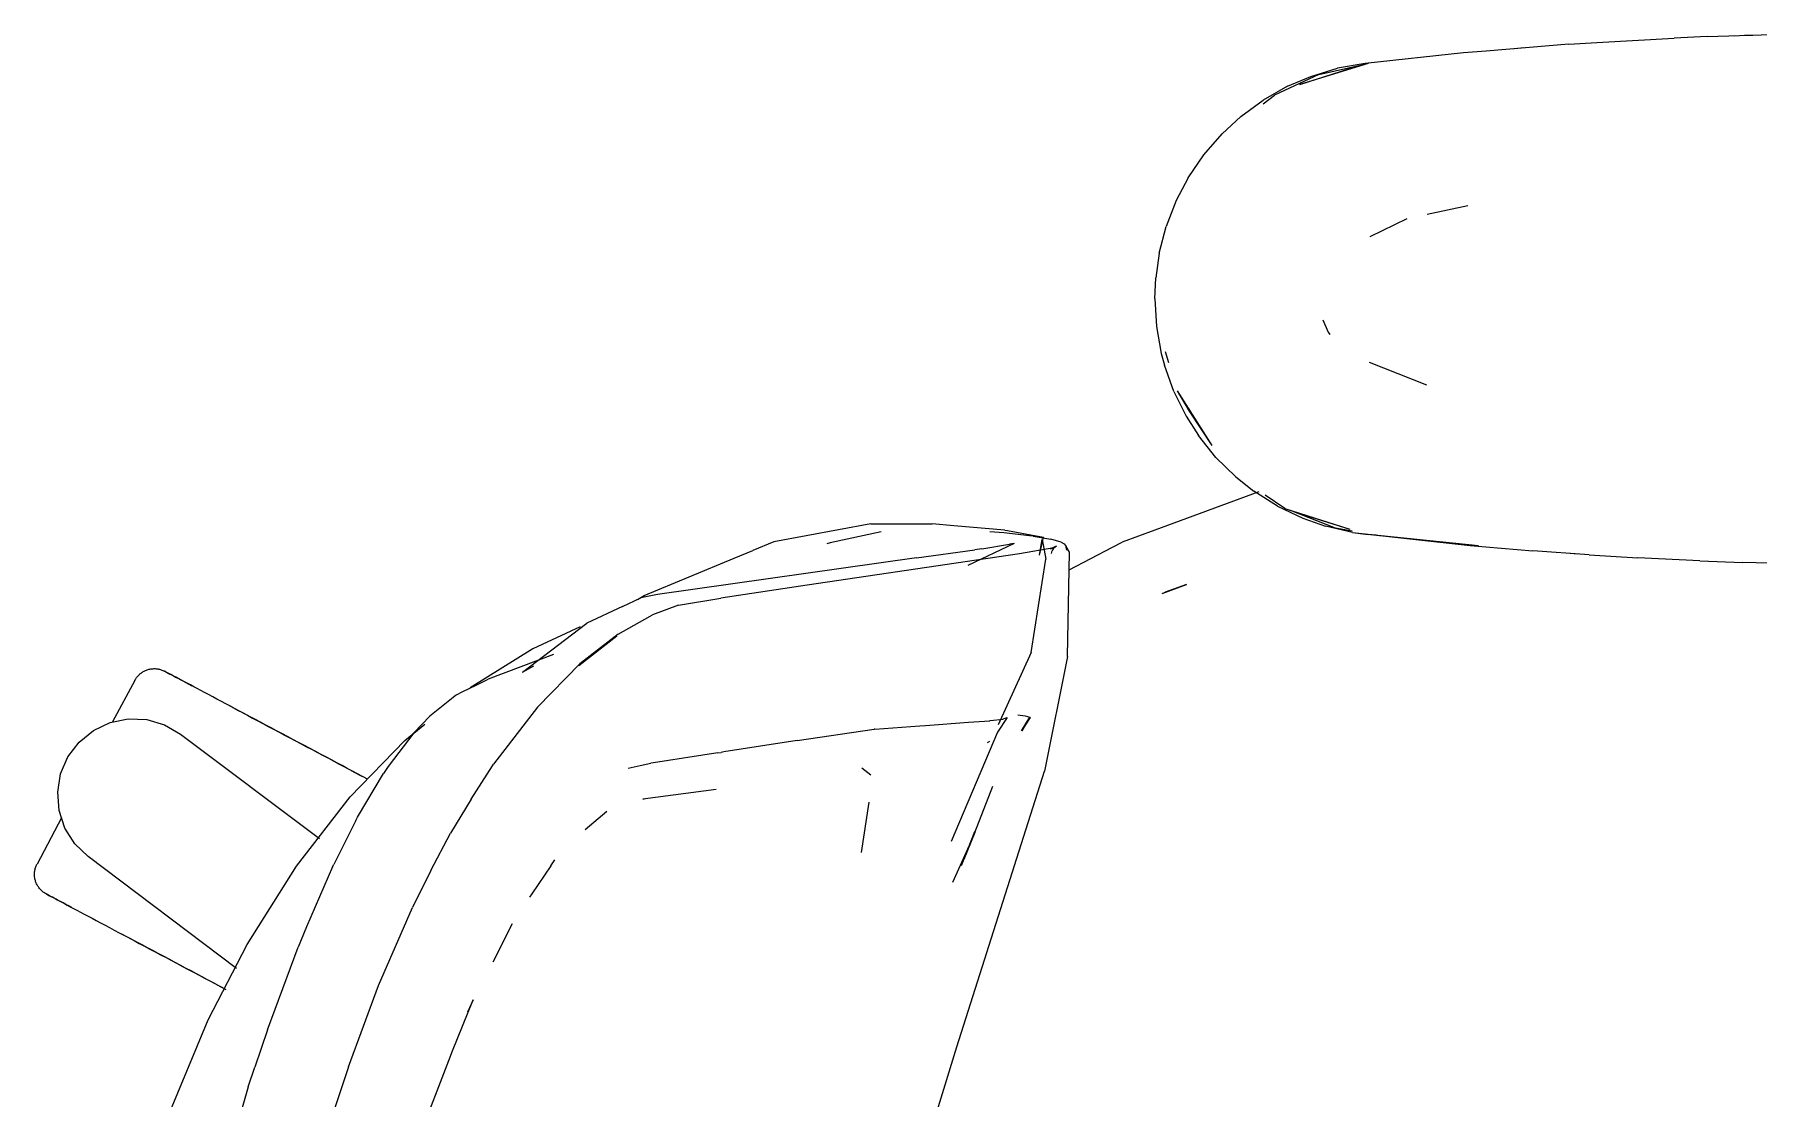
# Model space of a CAD drawing. Header units: millimetres. Extents: x 155920 to 295199, y -4084 to 97293.
# Drawn here: x 158253.7 to 158568.1, y 31957.7 to 32151.8 of the extents above; entities that cross this region are included whole.
import ezdxf

# ---------------------------------------------------------------- set-up
doc = ezdxf.new("R2010")
doc.units = ezdxf.units.MM
doc.header["$MEASUREMENT"] = 0
doc.layers.add('G-IMPT', color=8, linetype='CONTINUOUS', lineweight=9)
doc.layers.add('I-FURN', color=8, linetype='CONTINUOUS', lineweight=9)

msp = doc.modelspace()

# ---------------------------------------------------------------- linework, layer by layer
at = {"layer": 'G-IMPT'}
for p, q in [((158533.48, 32149.98), (158518.42, 32148.73)), ((158533.48, 32149.98), (158538.57, 32150.3)), ((158538.57, 32150.3), (158552.71, 32151.11)), ((158558.73, 32151.37), (158552.71, 32151.11)), ((158558.73, 32151.37), (158570.49, 32151.76)), ((158563.62, 32151.51), (158565.55, 32151.62)), ((158565.55, 32151.62), (158567.05, 32151.63)), ((158496.88, 32146.48), (158484.42, 32142.65)), ((158496.37, 32146.48), (158491.32, 32145.58)), ((158496.88, 32146.48), (158493.56, 32145.56)), ((158514.29, 32148.39), (158496.37, 32146.48)), ((158518.42, 32148.73), (158514.29, 32148.39)), ((158525.3, 32149.33), (158523.62, 32149.16)), ((158487.91, 32144.44), (158479.85, 32140.7)), ((158482.22, 32142.31), (158486.46, 32144.12)), ((158484.42, 32142.65), (158493.56, 32145.56)), ((158486.46, 32144.12), (158491.32, 32145.58)), ((158487.91, 32144.44), (158496.31, 32146.35)), ((158477.74, 32139.1), (158479.85, 32140.7)), ((158482.22, 32142.31), (158477.78, 32139.79)), ((158473.7, 32136.8), (158477.78, 32139.79)), ((158473.7, 32136.8), (158470.26, 32133.63)), ((158466.94, 32129.8), (158470.26, 32133.63)), ((158464.11, 32125.63), (158466.94, 32129.8)), ((158464.11, 32125.63), (158461.92, 32121.47)), ((158461.92, 32121.47), (158460.08, 32116.76)), ((158497.25, 32114.91), (158504.03, 32118.17)), ((158515.08, 32120.51), (158507.65, 32118.94)), ((158458.82, 32111.89), (158460.08, 32116.76)), ((158458.82, 32111.89), (158458.17, 32107.38)), ((158458, 32103.53), (158458.17, 32107.38)), ((158458, 32103.53), (158458.3, 32098.49)), ((158488.62, 32099.7), (158489.63, 32097.48)), ((158458.3, 32098.49), (158459.18, 32093.54)), ((158489.63, 32097.48), (158489.93, 32097.03)), ((158459.18, 32093.54), (158459.74, 32091.41)), ((158460.54, 32091.85), (158459.92, 32093.88)), ((158461.45, 32086.64), (158459.74, 32091.41)), ((158507.58, 32087.81), (158497.16, 32091.95)), ((158462.1, 32086.74), (158464.26, 32083.06)), ((158462.1, 32086.74), (158468.42, 32076.79)), ((158461.45, 32086.64), (158463.69, 32082.13)), ((158463.69, 32082.13), (158465.96, 32078.58)), ((158464.26, 32083.06), (158468.42, 32076.79)), ((158469.15, 32074.61), (158465.96, 32078.58)), ((158469.15, 32074.61), (158472.76, 32071.06)), ((158472.76, 32071.06), (158476.06, 32068.43)), ((158476.96, 32068.32), (158458.02, 32061.37)), ((158480.39, 32065.7), (158476.06, 32068.43)), ((158481.71, 32065.31), (158478.13, 32067.73)), ((158480.39, 32065.7), (158484.97, 32063.51)), ((158481.71, 32065.31), (158484.42, 32064.41)), ((158481.71, 32065.31), (158493.56, 32061.5)), ((158490.93, 32061.7), (158482.75, 32064.9)), ((158406.24, 32062.47), (158388.54, 32059.23)), ((158406.24, 32062.47), (158413.21, 32062.5)), ((158413.21, 32062.5), (158417.38, 32062.5)), ((158421.33, 32062.16), (158417.38, 32062.5)), ((158430.66, 32061.35), (158421.33, 32062.16)), ((158484.42, 32064.41), (158493.56, 32061.5)), ((158484.97, 32063.51), (158489.1, 32062.07)), ((158494.06, 32060.91), (158489.1, 32062.07)), ((158493.99, 32061.13), (158490.93, 32061.7)), ((158388.54, 32059.23), (158384.68, 32057.64)), ((158398.8, 32059.02), (158398.22, 32058.86)), ((158408.1, 32061.06), (158398.8, 32059.02)), ((158432.36, 32058.92), (158423.93, 32054.91)), ((158426.48, 32057.94), (158431.5, 32058.77)), ((158430.49, 32060.83), (158427.9, 32061.05)), ((158435.17, 32060.32), (158430.49, 32060.83)), ((158430.66, 32061.35), (158431.13, 32061.31)), ((158431.13, 32061.31), (158435.38, 32060.5)), ((158432.36, 32058.92), (158431.5, 32058.77)), ((158435.79, 32060.24), (158435.17, 32060.32)), ((158435.38, 32060.5), (158437.7, 32060.06)), ((158435.79, 32060.24), (158439.07, 32059.71)), ((158436.97, 32056.78), (158437.7, 32060.06)), ((158436.97, 32056.78), (158437.46, 32059.65)), ((158437.46, 32059.65), (158438.15, 32056.06)), ((158438.98, 32057.95), (158440.08, 32058.51)), ((158440.93, 32059.16), (158439.07, 32059.71)), ((158439.58, 32058.11), (158440.08, 32058.51)), ((158440.93, 32059.16), (158441.47, 32058.83)), ((158441.47, 32058.83), (158441.84, 32058.34)), ((158450.29, 32058.26), (158452.05, 32059.18)), ((158458.02, 32061.37), (158452.05, 32059.18)), ((158494.06, 32060.91), (158517.02, 32058.46)), ((158494.06, 32060.91), (158496.88, 32060.58)), ((158494.06, 32060.91), (158515.5, 32058.56)), ((158498.39, 32060.44), (158496.88, 32060.58)), ((158517.02, 32058.46), (158496.88, 32060.58)), ((158515.5, 32058.56), (158526.9, 32057.57)), ((158364.87, 32049.45), (158381.32, 32056.25)), ((158414.52, 32056.29), (158367.3, 32049.61)), ((158381.32, 32056.25), (158384.68, 32057.64)), ((158425.48, 32055.9), (158394.61, 32051.34)), ((158414.52, 32056.29), (158425.18, 32057.73)), ((158426.48, 32057.94), (158425.18, 32057.73)), ((158433.33, 32057.01), (158425.48, 32055.9)), ((158439.6, 32058.12), (158433.33, 32057.01)), ((158435.43, 32039.02), (158438.15, 32056.06)), ((158438.98, 32057.95), (158439.6, 32058.12)), ((158439.18, 32057.07), (158439.26, 32057.57)), ((158439.58, 32058.11), (158439.26, 32057.57)), ((158442.45, 32057.3), (158441.84, 32058.34)), ((158441.97, 32057.72), (158441.84, 32058.34)), ((158441.84, 32058.34), (158441.86, 32058.26)), ((158441.97, 32057.72), (158441.86, 32058.26)), ((158442.06, 32038.32), (158442.45, 32057.3)), ((158442.38, 32054.11), (158450.29, 32058.26)), ((158537.18, 32056.84), (158526.9, 32057.57)), ((158535.14, 32056.98), (158533.72, 32057.11)), ((158537.18, 32056.84), (158546.05, 32056.28)), ((158557.36, 32055.74), (158546.05, 32056.28)), ((158557.36, 32055.74), (158565.24, 32055.45)), ((158577.55, 32055.16), (158565.24, 32055.45)), ((158363.7, 32048.68), (158364.87, 32049.45)), ((158367.3, 32049.61), (158364.31, 32048.97)), ((158394.61, 32051.34), (158378.84, 32048.95)), ((158459.32, 32049.78), (158463.79, 32051.41)), ((158459.32, 32049.78), (158459.91, 32050.03)), ((158463.79, 32051.41), (158459.91, 32050.03)), ((158360.94, 32047.4), (158354.42, 32044.36)), ((158360.94, 32047.4), (158364.31, 32048.97)), ((158365.96, 32045.68), (158366.38, 32045.9)), ((158371.17, 32047.65), (158366.38, 32045.9)), ((158371.17, 32047.65), (158378.84, 32048.95)), ((158342.72, 32035.42), (158354.42, 32044.36)), ((158353.24, 32043.69), (158344.61, 32039.71)), ((158360.12, 32042.39), (158365.96, 32045.68)), ((158344.61, 32039.71), (158333.16, 32032.59)), ((158352.95, 32036.67), (158359.9, 32042.07)), ((158360.12, 32042.39), (158353.16, 32036.98)), ((158359.9, 32042.07), (158356.52, 32039.48)), ((158348.37, 32038.65), (158336.47, 32034.14)), ((158342.72, 32035.42), (158344.75, 32036.58)), ((158345.42, 32029.07), (158353.16, 32036.98)), ((158352.95, 32036.67), (158356.52, 32039.48)), ((158435.43, 32039.02), (158429.45, 32025.85)), ((158442.06, 32038.32), (158437.87, 32017.36)), ((158334.24, 32033.07), (158336.47, 32034.14)), ((158330.67, 32031.28), (158325.8, 32027.42)), ((158330.67, 32031.28), (158331.8, 32031.89)), ((158331.8, 32031.89), (158334.24, 32033.07)), ((158325.8, 32027.42), (158322.91, 32024.39)), ((158345.42, 32029.07), (158337.4, 32018.64)), ((158431.09, 32027.19), (158429.33, 32024.52)), ((158430.37, 32026.9), (158431.09, 32027.19)), ((158433, 32027.66), (158434.36, 32027.49)), ((158433.7, 32024.73), (158435.23, 32027.21)), ((158435.29, 32027.19), (158433.7, 32024.73)), ((158435.23, 32027.21), (158433.74, 32024.74)), ((158434.36, 32027.49), (158435.23, 32027.21)), ((158435.29, 32027.19), (158435.23, 32027.21)), ((158322.91, 32024.39), (158318.19, 32018.26)), ((158321.24, 32022.97), (158324.91, 32025.97)), ((158392.78, 32023), (158406.85, 32025.03)), ((158406.93, 32025.05), (158406.85, 32025.03)), ((158406.93, 32025.05), (158415.17, 32025.66)), ((158415.17, 32025.66), (158416.16, 32025.74)), ((158416.16, 32025.74), (158424.02, 32026.3)), ((158429.33, 32024.52), (158420.89, 32004.54)), ((158424.02, 32026.3), (158427.89, 32026.59)), ((158427.97, 32026.6), (158427.89, 32026.59)), ((158427.97, 32026.6), (158430.36, 32026.89)), ((158430.37, 32026.9), (158430.36, 32026.89)), ((158321.24, 32022.97), (158311.28, 32012.68)), ((158378.3, 32020.71), (158366.58, 32018.91)), ((158378.3, 32020.71), (158378.91, 32020.81)), ((158379.42, 32020.89), (158378.91, 32020.81)), ((158392.78, 32023), (158379.42, 32020.89)), ((158427.88, 32022.8), (158427.44, 32022.53)), ((158318.19, 32018.26), (158317.33, 32016.97)), ((158333.35, 32012.28), (158337.23, 32018.38)), ((158337.23, 32018.38), (158337.4, 32018.64)), ((158361.96, 32017.96), (158364.13, 32018.42)), ((158364.13, 32018.42), (158366.11, 32018.84)), ((158366.58, 32018.91), (158366.11, 32018.84)), ((158406.19, 32016.66), (158404.55, 32017.93)), ((158312.6, 32008.97), (158317.33, 32016.97)), ((158421.88, 31967.12), (158437.87, 32017.36)), ((158425.19, 32006.18), (158428.44, 32014.65)), ((158301.47, 32000.08), (158311.28, 32012.68)), ((158333.35, 32012.28), (158329.58, 32006.06)), ((158378, 32014.03), (158364.65, 32012.25)), ((158364.65, 32012.25), (158365.12, 32012.4)), ((158405.84, 32011.71), (158404.44, 32002.54)), ((158405.84, 32011.71), (158405.79, 32011.36)), ((158312.29, 32008.38), (158308.29, 32000.37)), ((158312.29, 32008.38), (158312.6, 32008.97)), ((158354.15, 32006.75), (158358.06, 32010.09)), ((158326.01, 31999.27), (158329.58, 32006.06)), ((158425.2, 32006.38), (158422.72, 32000.13)), ((158423.17, 32001.28), (158425.2, 32006.38)), ((158425.19, 32006.18), (158423.17, 32001.28)), ((158424.17, 32003.8), (158421.12, 31997.08)), ((158292.5, 31985.78), (158301.47, 32000.08)), ((158308.07, 31999.92), (158303.3, 31988.96)), ((158308.07, 31999.92), (158308.29, 32000.37)), ((158326.01, 31999.27), (158322.62, 31992.54)), ((158347.88, 32000.12), (158344.38, 31994.99)), ((158347.88, 32000.12), (158348.63, 32001.22)), ((158316.45, 31978.31), (158322.62, 31992.54)), ((158344.38, 31994.99), (158343.99, 31994.41)), ((158340.85, 31989.51), (158337.31, 31982.54)), ((158303.3, 31988.96), (158301.82, 31985.28)), ((158285.41, 31972.01), (158292.5, 31985.78)), ((158296.22, 31970.21), (158301.82, 31985.28)), ((158310.99, 31963.43), (158316.45, 31978.31)), ((158329.95, 31966.35), (158333.68, 31975.68)), ((158333.68, 31975.68), (158332.68, 31973.43)), ((158277.89, 31954.03), (158285.41, 31972.01)), ((158296.22, 31970.21), (158293.88, 31963.39)), ((158322.58, 31947.18), (158329.29, 31964.62)), ((158329.29, 31964.62), (158329.95, 31966.35)), ((158412.7, 31937.15), (158421.88, 31967.12)), ((158292.68, 31959.78), (158293.88, 31963.39)), ((158310.99, 31963.43), (158305.98, 31948.52)), ((158292.68, 31959.78), (158283.74, 31928.96))]:
    msp.add_line(p, q, dxfattribs=at)
at = {"layer": 'I-FURN'}
for p, q in [((158272, 32033.94), (158267.97, 32026.36)), ((158272, 32033.94), (158272.08, 32034.08)), ((158272.08, 32034.08), (158272.17, 32034.22)), ((158272.17, 32034.22), (158272.26, 32034.35)), ((158272.26, 32034.35), (158272.35, 32034.48)), ((158272.35, 32034.48), (158272.45, 32034.61)), ((158272.45, 32034.61), (158272.55, 32034.73)), ((158272.55, 32034.73), (158272.66, 32034.85)), ((158272.66, 32034.85), (158272.78, 32034.96)), ((158272.78, 32034.96), (158272.9, 32035.07)), ((158272.9, 32035.07), (158273.02, 32035.18)), ((158273.02, 32035.18), (158273.15, 32035.28)), ((158273.15, 32035.28), (158273.28, 32035.37)), ((158273.28, 32035.37), (158273.41, 32035.46)), ((158273.41, 32035.46), (158273.55, 32035.54)), ((158273.55, 32035.54), (158273.69, 32035.62)), ((158273.69, 32035.62), (158273.84, 32035.69)), ((158273.84, 32035.69), (158273.98, 32035.76)), ((158273.98, 32035.76), (158274.13, 32035.82)), ((158274.13, 32035.82), (158274.29, 32035.87)), ((158274.29, 32035.87), (158274.44, 32035.92)), ((158274.44, 32035.92), (158274.6, 32035.96)), ((158274.6, 32035.96), (158274.75, 32036)), ((158274.75, 32036), (158274.91, 32036.03)), ((158274.91, 32036.03), (158275.07, 32036.05)), ((158275.07, 32036.05), (158275.23, 32036.06)), ((158275.23, 32036.06), (158275.39, 32036.07)), ((158275.39, 32036.07), (158275.55, 32036.08)), ((158275.55, 32036.08), (158275.71, 32036.08)), ((158275.71, 32036.08), (158275.88, 32036.07)), ((158275.88, 32036.07), (158276.04, 32036.05)), ((158276.04, 32036.05), (158276.2, 32036.03)), ((158276.2, 32036.03), (158276.35, 32036)), ((158276.35, 32036), (158276.51, 32035.96)), ((158276.51, 32035.96), (158276.67, 32035.92)), ((158276.67, 32035.92), (158276.82, 32035.88)), ((158276.82, 32035.88), (158276.97, 32035.82)), ((158276.97, 32035.82), (158277.12, 32035.76)), ((158277.12, 32035.76), (158277.27, 32035.7)), ((158277.27, 32035.7), (158277.42, 32035.63)), ((158277.42, 32035.63), (158277.45, 32035.61)), ((158277.45, 32035.61), (158277.47, 32035.6)), ((158277.46, 32035.6), (158277.45, 32035.61)), ((158277.5, 32035.58), (158277.46, 32035.6)), ((158277.47, 32035.6), (158277.53, 32035.56)), ((158277.58, 32035.54), (158277.5, 32035.58)), ((158277.53, 32035.56), (158277.63, 32035.51)), ((158277.71, 32035.47), (158277.58, 32035.54)), ((158277.63, 32035.51), (158277.77, 32035.44)), ((158277.87, 32035.39), (158277.71, 32035.47)), ((158277.77, 32035.44), (158277.95, 32035.34)), ((158278.07, 32035.28), (158277.87, 32035.39)), ((158277.95, 32035.34), (158278.17, 32035.22)), ((158278.31, 32035.15), (158278.07, 32035.28)), ((158278.17, 32035.22), (158278.43, 32035.09)), ((158278.59, 32035), (158278.31, 32035.15)), ((158278.43, 32035.09), (158278.73, 32034.93)), ((158278.91, 32034.83), (158278.59, 32035)), ((158278.73, 32034.93), (158279.07, 32034.75)), ((158279.26, 32034.65), (158278.91, 32034.83)), ((158279.07, 32034.75), (158279.44, 32034.55)), ((158279.65, 32034.44), (158279.26, 32034.65)), ((158279.44, 32034.55), (158279.85, 32034.33)), ((158280.08, 32034.21), (158279.65, 32034.44)), ((158279.85, 32034.33), (158280.29, 32034.1)), ((158280.55, 32033.96), (158280.08, 32034.21)), ((158280.29, 32034.1), (158280.78, 32033.84)), ((158281.05, 32033.69), (158280.55, 32033.96)), ((158280.78, 32033.84), (158281.29, 32033.56)), ((158281.59, 32033.41), (158281.05, 32033.69)), ((158281.29, 32033.56), (158281.84, 32033.27)), ((158282.16, 32033.11), (158281.59, 32033.41)), ((158281.84, 32033.27), (158282.43, 32032.96)), ((158282.76, 32032.79), (158282.16, 32033.11)), ((158283.39, 32032.45), (158282.76, 32032.79)), ((158284.05, 32032.1), (158283.39, 32032.45)), ((158284.75, 32031.73), (158284.05, 32032.1)), ((158285.47, 32031.34), (158284.75, 32031.73)), ((158286.22, 32030.94), (158285.47, 32031.34)), ((158287, 32030.53), (158286.22, 32030.94)), ((158287.8, 32030.11), (158287, 32030.53)), ((158288.62, 32029.67), (158287.8, 32030.11)), ((158288.17, 32029.91), (158289.01, 32029.46)), ((158289.47, 32029.22), (158288.62, 32029.67)), ((158289.01, 32029.46), (158289.87, 32029.01)), ((158290.34, 32028.76), (158289.47, 32029.22)), ((158289.87, 32029.01), (158290.74, 32028.54)), ((158291.22, 32028.28), (158290.34, 32028.76)), ((158290.74, 32028.54), (158291.64, 32028.06)), ((158292.13, 32027.8), (158291.22, 32028.28)), ((158291.64, 32028.06), (158292.55, 32027.58)), ((158293.05, 32027.31), (158292.13, 32027.8)), ((158292.55, 32027.58), (158293.48, 32027.08)), ((158293.99, 32026.81), (158293.05, 32027.31)), ((158293.48, 32027.08), (158294.43, 32026.58)), ((158261.85, 32022.69), (158264.46, 32024.82)), ((158264.46, 32024.82), (158267.51, 32026.26)), ((158267.51, 32026.26), (158270.82, 32026.93)), ((158270.82, 32026.93), (158274.19, 32026.79)), ((158274.19, 32026.79), (158277.43, 32025.85)), ((158277.43, 32025.85), (158280.35, 32024.16)), ((158280.35, 32024.16), (158305.66, 32005.08)), ((158294.94, 32026.31), (158293.99, 32026.81)), ((158294.43, 32026.58), (158295.38, 32026.07)), ((158295.91, 32025.8), (158294.94, 32026.31)), ((158295.38, 32026.07), (158296.35, 32025.56)), ((158296.88, 32025.28), (158295.91, 32025.8)), ((158296.35, 32025.56), (158297.33, 32025.04)), ((158297.86, 32024.75), (158296.88, 32025.28)), ((158297.33, 32025.04), (158298.32, 32024.51)), ((158298.85, 32024.23), (158297.86, 32024.75)), ((158298.32, 32024.51), (158299.31, 32023.98)), ((158299.85, 32023.7), (158298.85, 32024.23)), ((158299.31, 32023.98), (158300.31, 32023.45)), ((158259.82, 32020), (158261.85, 32022.69)), ((158300.85, 32023.16), (158299.85, 32023.7)), ((158300.31, 32023.45), (158301.31, 32022.92)), ((158301.86, 32022.63), (158300.85, 32023.16)), ((158301.31, 32022.92), (158302.32, 32022.39)), ((158302.86, 32022.1), (158301.86, 32022.63)), ((158302.32, 32022.39), (158303.32, 32021.85)), ((158303.87, 32021.56), (158302.86, 32022.1)), ((158303.32, 32021.85), (158304.33, 32021.32)), ((158304.87, 32021.03), (158303.87, 32021.56)), ((158304.33, 32021.32), (158305.33, 32020.78)), ((158305.87, 32020.5), (158304.87, 32021.03)), ((158305.33, 32020.78), (158306.33, 32020.25)), ((158258.49, 32016.9), (158259.82, 32020)), ((158306.86, 32019.97), (158305.87, 32020.5)), ((158306.33, 32020.25), (158307.32, 32019.73)), ((158307.85, 32019.44), (158306.86, 32019.97)), ((158307.32, 32019.73), (158308.3, 32019.2)), ((158308.83, 32018.92), (158307.85, 32019.44)), ((158308.3, 32019.2), (158309.28, 32018.69)), ((158309.8, 32018.41), (158308.83, 32018.92)), ((158309.28, 32018.69), (158310.24, 32018.17)), ((158310.76, 32017.9), (158309.8, 32018.41)), ((158310.24, 32018.17), (158311.19, 32017.67)), ((158311.7, 32017.4), (158310.76, 32017.9)), ((158311.19, 32017.67), (158312.13, 32017.17)), ((158257.95, 32013.57), (158258.49, 32016.9)), ((158312.63, 32016.9), (158311.7, 32017.4)), ((158312.13, 32017.17), (158313.05, 32016.68)), ((158313.54, 32016.42), (158312.63, 32016.9)), ((158313.05, 32016.68), (158313.96, 32016.2)), ((158314.44, 32015.94), (158313.54, 32016.42)), ((158258.21, 32010.21), (158257.95, 32013.57)), ((158258.66, 32008.85), (158254.19, 32000.44)), ((158259.28, 32007), (158258.21, 32010.21)), ((158261.08, 32004.15), (158259.28, 32007)), ((158263.51, 32001.81), (158261.08, 32004.15)), ((158253.72, 31998.7), (158253.73, 31998.86)), ((158253.73, 31998.86), (158253.75, 31999.02)), ((158253.75, 31999.02), (158253.77, 31999.18)), ((158253.77, 31999.18), (158253.8, 31999.34)), ((158253.8, 31999.34), (158253.83, 31999.5)), ((158253.83, 31999.5), (158253.87, 31999.66)), ((158253.87, 31999.66), (158253.92, 31999.81)), ((158253.92, 31999.81), (158253.98, 31999.96)), ((158253.98, 31999.96), (158254.03, 32000.11)), ((158254.03, 32000.11), (158254.1, 32000.26)), ((158254.1, 32000.26), (158254.17, 32000.4)), ((158254.17, 32000.4), (158254.19, 32000.44)), ((158290.57, 31981.42), (158263.51, 32001.81)), ((158253.72, 31998.54), (158253.72, 31998.7)), ((158253.72, 31998.38), (158253.72, 31998.54)), ((158253.73, 31998.22), (158253.72, 31998.38)), ((158253.75, 31998.06), (158253.73, 31998.22)), ((158253.77, 31997.9), (158253.75, 31998.06)), ((158253.8, 31997.74), (158253.77, 31997.9)), ((158253.84, 31997.58), (158253.8, 31997.74)), ((158253.88, 31997.43), (158253.84, 31997.58)), ((158253.93, 31997.27), (158253.88, 31997.43)), ((158253.98, 31997.12), (158253.93, 31997.27)), ((158254.04, 31996.97), (158253.98, 31997.12)), ((158254.11, 31996.83), (158254.04, 31996.97)), ((158254.18, 31996.68), (158254.11, 31996.83)), ((158254.26, 31996.54), (158254.18, 31996.68)), ((158254.34, 31996.4), (158254.26, 31996.54)), ((158254.43, 31996.27), (158254.34, 31996.4)), ((158254.52, 31996.14), (158254.43, 31996.27)), ((158254.62, 31996.01), (158254.52, 31996.14)), ((158254.73, 31995.89), (158254.62, 31996.01)), ((158254.83, 31995.77), (158254.73, 31995.89)), ((158254.95, 31995.65), (158254.83, 31995.77)), ((158255.07, 31995.54), (158254.95, 31995.65)), ((158255.19, 31995.44), (158255.07, 31995.54)), ((158255.32, 31995.34), (158255.19, 31995.44)), ((158255.45, 31995.24), (158255.32, 31995.34)), ((158255.58, 31995.15), (158255.45, 31995.24)), ((158255.72, 31995.07), (158255.58, 31995.15)), ((158255.86, 31994.99), (158255.72, 31995.07)), ((158255.91, 31994.97), (158255.86, 31994.99)), ((158255.86, 31994.99), (158255.86, 31994.99)), ((158255.86, 31994.99), (158255.88, 31994.98)), ((158255.88, 31994.98), (158255.94, 31994.95)), ((158255.99, 31994.92), (158255.91, 31994.97)), ((158255.94, 31994.95), (158256.04, 31994.89)), ((158256.11, 31994.86), (158255.99, 31994.92)), ((158256.04, 31994.89), (158256.18, 31994.82)), ((158256.27, 31994.77), (158256.11, 31994.86)), ((158256.18, 31994.82), (158256.36, 31994.72)), ((158256.47, 31994.66), (158256.27, 31994.77)), ((158256.36, 31994.72), (158256.58, 31994.61)), ((158256.71, 31994.54), (158256.47, 31994.66)), ((158256.58, 31994.61), (158256.84, 31994.47)), ((158256.99, 31994.39), (158256.71, 31994.54)), ((158256.84, 31994.47), (158257.13, 31994.31)), ((158257.31, 31994.22), (158256.99, 31994.39)), ((158257.13, 31994.31), (158257.47, 31994.13)), ((158257.67, 31994.03), (158257.31, 31994.22)), ((158257.47, 31994.13), (158257.84, 31993.94)), ((158258.06, 31993.82), (158257.67, 31994.03)), ((158257.84, 31993.94), (158258.25, 31993.72)), ((158258.49, 31993.59), (158258.06, 31993.82)), ((158258.25, 31993.72), (158258.7, 31993.48)), ((158258.95, 31993.34), (158258.49, 31993.59)), ((158258.7, 31993.48), (158259.18, 31993.22)), ((158259.46, 31993.08), (158258.95, 31993.34)), ((158259.18, 31993.22), (158259.7, 31992.95)), ((158259.99, 31992.79), (158259.46, 31993.08)), ((158259.7, 31992.95), (158260.25, 31992.66)), ((158260.56, 31992.49), (158259.99, 31992.79)), ((158260.25, 31992.66), (158260.83, 31992.35)), ((158260.83, 31992.35), (158261.45, 31992.02)), ((158261.45, 31992.02), (158262.1, 31991.67)), ((158262.1, 31991.67), (158262.77, 31991.31)), ((158262.77, 31991.31), (158263.48, 31990.94)), ((158263.48, 31990.94), (158264.22, 31990.55)), ((158264.22, 31990.55), (158264.98, 31990.14)), ((158264.98, 31990.14), (158265.77, 31989.72)), ((158265.77, 31989.72), (158266.58, 31989.29)), ((158266.58, 31989.29), (158267.41, 31988.85)), ((158267.41, 31988.85), (158268.27, 31988.39)), ((158268.27, 31988.39), (158269.15, 31987.92)), ((158269.15, 31987.92), (158270.04, 31987.45)), ((158270.53, 31987.19), (158269.63, 31987.67)), ((158270.04, 31987.45), (158270.96, 31986.96)), ((158271.46, 31986.7), (158270.53, 31987.19)), ((158270.96, 31986.96), (158271.89, 31986.47)), ((158272.39, 31986.2), (158271.46, 31986.7)), ((158271.89, 31986.47), (158272.83, 31985.97)), ((158273.35, 31985.69), (158272.39, 31986.2)), ((158272.83, 31985.97), (158273.79, 31985.46)), ((158274.31, 31985.18), (158273.35, 31985.69)), ((158273.79, 31985.46), (158274.76, 31984.94)), ((158275.28, 31984.66), (158274.31, 31985.18)), ((158274.76, 31984.94), (158275.74, 31984.42)), ((158276.27, 31984.14), (158275.28, 31984.66)), ((158275.74, 31984.42), (158276.72, 31983.9)), ((158277.26, 31983.61), (158276.27, 31984.14)), ((158276.72, 31983.9), (158277.72, 31983.37)), ((158278.26, 31983.08), (158277.26, 31983.61)), ((158277.72, 31983.37), (158278.72, 31982.84)), ((158279.26, 31982.55), (158278.26, 31983.08)), ((158278.72, 31982.84), (158279.72, 31982.3)), ((158280.26, 31982.02), (158279.26, 31982.55)), ((158279.72, 31982.3), (158280.72, 31981.77)), ((158281.27, 31981.48), (158280.26, 31982.02)), ((158280.72, 31981.77), (158281.73, 31981.23)), ((158282.27, 31980.95), (158281.27, 31981.48)), ((158281.73, 31981.23), (158282.73, 31980.7)), ((158283.27, 31980.41), (158282.27, 31980.95)), ((158282.73, 31980.7), (158283.73, 31980.17)), ((158284.27, 31979.88), (158283.27, 31980.41)), ((158283.73, 31980.17), (158284.73, 31979.64)), ((158285.27, 31979.35), (158284.27, 31979.88)), ((158284.73, 31979.64), (158285.72, 31979.11)), ((158286.25, 31978.83), (158285.27, 31979.35)), ((158285.72, 31979.11), (158286.71, 31978.59)), ((158287.23, 31978.31), (158286.25, 31978.83)), ((158286.71, 31978.59), (158287.68, 31978.07)), ((158288.2, 31977.79), (158287.23, 31978.31)), ((158287.68, 31978.07), (158288.64, 31977.56))]:
    msp.add_line(p, q, dxfattribs=at)

doc.saveas('drawing.dxf')
